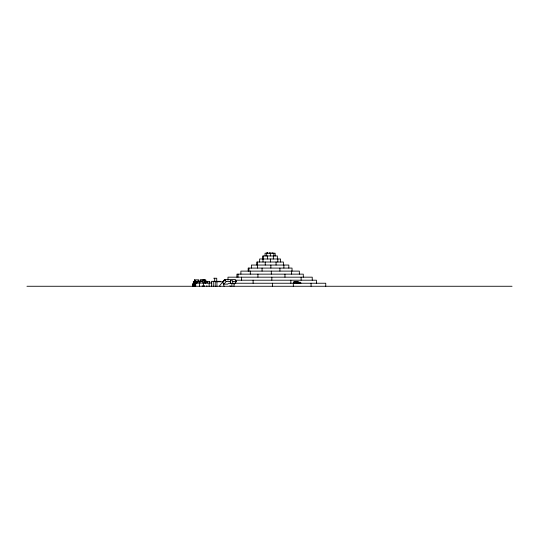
<?xml version="1.0" encoding="UTF-8"?>
<svg xmlns="http://www.w3.org/2000/svg" width="539" height="539" viewBox="0 0 539 539"><rect width="100%" height="100%" fill="white"/><g stroke="black" fill="none" stroke-linecap="round" stroke-linejoin="round"><path stroke-width="0.81" d="M234.229 284.12L236.48 281.52L235.179 279.586L224.864 279.586L219.629 285.636L220.053 286.263M224.096 286.263L223.038 282.813L223.921 284.12L226.164 281.52L230.133 281.52M267.203 252.852L267.647 253.202M267.108 252.926L267.795 253.202M269.231 253.202L270.827 253.202M271.946 252.959L272.909 252.959M213.693 278.245L216.732 278.245L216.732 281.452M202.826 280.004L204.86 280.004M225.437 280.206L223.786 280.206L223.786 281.722M235.159 280.206L316.433 280.206L316.433 283.238M194.909 280.651L195.873 280.651M197.874 280.651L198.83 280.651M204.901 280.651L205.898 280.651M220.579 281.324L211.524 281.324L211.524 286.263M205.123 281.345L207.293 281.345M203.075 281.452L193.333 281.452L193.333 284.659M204.625 281.452L209.732 281.452L209.732 283.056M232.511 281.52L236.48 281.52M223.544 281.776L215.209 281.776L215.209 286.263M296.241 282.254L298.491 282.254L298.491 283.056M299.01 282.254L300.405 282.254M195.711 283.056L211.517 283.056M301.079 283.056L293.304 283.056L293.304 286.263M234.876 283.238L294.254 283.238M298.276 283.238L325.751 283.238L325.751 286.263M228.159 283.325L234.64 283.325M194.653 283.912L192.821 283.891L192.821 286.263M223.921 284.12L227.882 284.12M26.95 286.263L512.05 286.263M229.944 285.636L230.369 286.263M224.864 279.586L226.164 281.52M312.236 280.206L312.236 277.174L227.984 277.174L227.984 280.206M311.07 283.238L311.07 286.263M303.295 277.174L303.295 274.142L236.924 274.142L236.924 277.174M301.119 277.174L301.119 280.206M299.334 274.142L299.334 271.11L240.886 271.11L240.886 274.142M298.269 282.254L298.269 283.056M298.027 283.056L298.027 281.452L296.41 281.452L296.41 283.056M297.818 281.452L297.818 283.056M297.568 281.452L297.568 282.254M297.326 281.452L297.326 282.254M297.09 282.254L297.09 283.056M296.868 281.452L296.868 283.056M296.1 283.056L296.1 281.452L293.843 281.452L293.843 283.056M295.877 281.452L295.877 283.056M295.763 281.452L295.763 283.056M294.523 281.452L294.523 283.056M292.037 271.11L292.037 268.078L248.176 268.078L248.176 271.11M291.619 271.11L291.619 274.142M290.844 280.206L290.844 283.238M288.816 268.078L288.816 265.047L251.403 265.047L251.403 268.078M284.963 274.142L284.963 277.174M283.878 265.047L283.878 268.078M283.393 265.047L283.393 262.015L256.827 262.015L256.827 265.047M280.583 262.015L280.583 258.989L259.636 258.989L259.636 262.015M279.923 268.078L279.923 271.11M277.821 258.989L277.821 262.015M277.363 258.989L277.363 255.958L262.857 255.958L262.857 258.989M276.056 262.015L276.056 265.047M275.159 255.958L275.159 253.202L265.06 253.202L265.06 255.958M273.825 253.202L273.825 255.958M273.354 255.958L273.354 258.989M272.39 283.238L272.39 286.263M271.831 277.174L271.831 280.206M271.306 271.11L271.306 274.142M270.874 265.047L270.874 268.078M270.538 258.989L270.538 262.015M270.43 253.202L270.315 255.958M270.234 253.202L269.271 253M267.472 253.202L267.108 252.737L267.203 253.202M267.445 255.958L267.445 258.989M266.684 253.202L266.684 255.958M265.235 262.015L265.235 265.047M263.099 255.958L263.099 258.989M263.005 258.989L263.005 262.015M262.062 268.078L262.062 271.11M257.932 274.142L257.932 277.174M257.42 265.047L257.42 268.078M257.271 262.015L257.271 265.047M253.108 280.206L253.108 283.238M250.291 271.11L250.291 274.142M248.91 268.078L248.91 271.11M241.539 277.174L241.539 280.206M238.029 274.142L238.029 277.174M233.993 283.325L233.993 286.263M232.733 283.325L232.733 280.704L230.335 280.704L230.335 283.325M231.898 283.325L231.898 286.263M230.618 280.704L230.618 283.325M216.934 281.776L216.934 286.263M214.704 278.245L214.704 281.452M213.276 281.324L213.276 286.263M209.563 281.452L209.563 283.056M209.132 283.056L209.132 286.263M207.407 281.452L207.407 283.056M206.861 285.63L206.909 286.263M206.154 281.452L206.154 283.056M205.723 281.452L205.723 279.849L200.238 279.849L200.238 281.452M205.575 281.452L205.575 283.056M205.474 281.452L205.474 283.056M205.413 281.452L205.413 283.056M204.382 285.63L204.382 286.263M204.321 280.004L204.321 283.13M203.385 283.056L203.385 286.263M202.9 280.004L202.9 283.13M202.253 285.63L202.3 286.263M201.02 279.849L201.02 281.452M199.976 281.452L199.976 283.056M199.464 283.056L199.464 286.263M199.039 281.452L199.039 283.056M198.783 281.452L198.783 279.849L194.411 279.849L194.336 286.263M197.126 281.452L197.112 283.056M196.722 281.452L196.722 283.056M196.183 281.452L196.183 283.056M195.711 281.452L195.711 286.263M195.529 281.452L195.529 286.263M194.875 281.452L194.875 286.263M194.714 279.849L194.714 281.452M194.141 281.452L194.141 286.263M194.006 281.452L194.006 286.263M193.912 281.452L193.932 286.263M193.002 283.912L193.002 286.263M192.962 283.891L192.962 286.263"/></g></svg>
